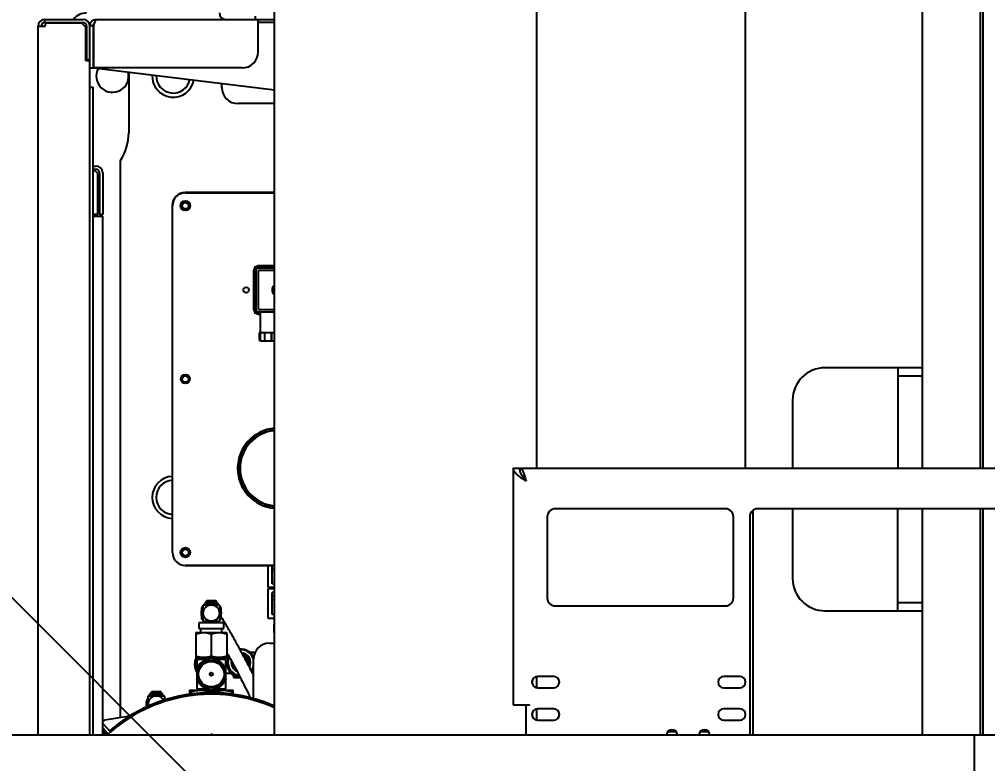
# Model space of a CAD drawing. Header units: inches. Extents: x -347369 to -260369, y 119522 to 149869.
# Drawn here: x -283444 to -282846, y 137115 to 137575 of the extents above; entities that cross this region are included whole.
import ezdxf

# ---------------------------------------------------------------- set-up
doc = ezdxf.new("R2010")
doc.units = ezdxf.units.IN
doc.header["$LTSCALE"] = 300
doc.layers.add('MACCHINA', color=40, linetype='Continuous')
doc.layers.add('QUOTE', color=7, linetype='Continuous')
doc.styles.get("Standard").update_dxf_attribs({"font": 'romans.shx'})
doc.dimstyles.new('sc1a100', dxfattribs={"dimscale": 100, "dimtxt": 3, "dimasz": 3, "dimexe": 0, "dimexo": 0, "dimgap": 1, "dimtad": 1, "dimzin": 12, "dimdsep": 46, "dimtxsty": 'Standard', "dimblk": 'CLOSEDBLANK', "dimcen": 1, "dimclrd": 253, "dimclre": 253, "dimclrt": 2, "dimadec": 0, "dimazin": 3, "dimtfac": 1, "dimtmove": 0, "dimatfit": 1, "dimldrblk": 'CLOSEDBLANK', "dimfxl": 1, "dimtolj": 1, "dimtzin": 0, "dimarcsym": 0})

# ---------------------------------------------------------------- blocks, each defined once
blk = doc.blocks.new('_ClosedBlank')
at = {"color": 0, "linetype": 'ByBlock', "lineweight": -2}
for p, q in [((-1, 0.1667), (0, 0)), ((-1, 0.1667), (-1, -0.1667)), ((0, 0), (-1, -0.1667))]:
    blk.add_line(p, q, dxfattribs=at)
blk = doc.blocks.new('*D37')
at = {"layer": 'Defpoints', "color": 0, "transparency": 16777216}
for p in [(-285230.17, 140399.66), (-286220.12, 139989.61), (-283462.4, 137231.89), (-285230.17, 136499.66), (-284473.38, 136175.3)]:
    blk.add_point(p, dxfattribs=at)
at = {"layer": 'QUOTE', "color": 253, "lineweight": -2, "transparency": 16777216}
for p, q in [((-283462.4, 137231.89), (-283162.59, 136932.08)), ((-285230.17, 136499.66), (-285230.17, 136075.67))]:
    blk.add_line(p, q, dxfattribs=at)
blk.add_arc((-285230.17, 138999.66), 2923.99, 275.8811, 309.1189, dxfattribs=at)
at = {"layer": 'QUOTE', "color": 253, "lineweight": -2, "transparency": 16777216, "xscale": 300, "yscale": 300, "zscale": 300}
for p, rotation in [((-283162.59, 136932.08), 42.0594481817856), ((-285230.17, 136075.67), 182.9405518182139)]:
    blk.add_blockref('_ClosedBlank', p, dxfattribs=dict(at, rotation=rotation))
at = {"layer": 'QUOTE', "color": 2, "transparency": 16777216, "insert": (-284206.88, 136529.21), "char_height": 300, "attachment_point": 5, "rotation": 22.5}
blk.add_mtext('\\A1;45°', dxfattribs=at)
blk = doc.blocks.new('A$C27be3406')
at = {"layer": 'MACCHINA'}
for p, q in [((-956, -1866.5), (-956, 380.5)), ((-556, 158), (-556, -1702)), ((-520, -1702), (-520, 158)), ((-518.6, 158), (-518.6, -1702)), ((-665, -1702), (-665, -1356.97)), ((-794, -1702), (-794, -1357.97)), ((-968, -1423), (-968, -1425)), ((-1097.8, -1427), (-1097.8, -1425)), ((-1097.8, -1425), (-1074.2, -1425)), ((-1097.8, -1427), (-1074.2, -1427)), ((-1097.5, -1427.3), (-1097.5, -1429.2)), ((-1075, -1427.3), (-1097.5, -1427.3)), ((-1072.5, -1429.8), (-1075, -1427.3)), ((-1068, -1429), (-1070, -1429)), ((-1070, -1866.5), (-1070, -1429)), ((-1068, -1429), (-1068, -1455)), ((-1067.9, -1429), (-1067.9, -1434.31)), ((-1067.7, -1429), (-1067.9, -1429)), ((-1067.7, -1429), (-1067.7, -1455)), ((-1066, -1425), (-956, -1425)), ((-966, -1445), (-966, -1425)), ((-956, -1427), (-966, -1427)), ((-1102, -1429.2), (-1097.5, -1429.2)), ((-1102, -1866.5), (-1102, -1429.2)), ((-1072.5, -1450.5), (-1072.5, -1429.8)), ((-1072, -1429.2), (-1072, -1450)), ((-1067.9, -1445.69), (-1067.9, -1455)), ((-1070, -1450.5), (-1072.5, -1450.5)), ((-1070, -1450), (-1072, -1450)), ((-1070, -1455), (-1068, -1455)), ((-976, -1455), (-1067.9, -1455)), ((-1067.5, -1455), (-956, -1468.41)), ((-1046, -1457.59), (-1046, -1495)), ((-988.5, -1467), (-988.5, -1464.5)), ((-1070, -1466.75), (-1068, -1466.75)), ((-1068, -1866.5), (-1068, -1466.75)), ((-956, -1477), (-978.5, -1477)), ((-1051, -1855.61), (-1051, -1512.03)), ((-1068, -1515.5), (-1066.2, -1515.5)), ((-1068, -1517.5), (-1066.2, -1517.5)), ((-1068, -1518.2), (-1067, -1518.2)), ((-1065, -1520.2), (-1067, -1518.2)), ((-1065, -1545.5), (-1065, -1520.2)), ((-1064, -1519.7), (-1064, -1545.5)), ((-1062, -1519.7), (-1062, -1545.5)), ((-956, -1531.93), (-1011.15, -1531.93)), ((-1011, -1532), (-956, -1532)), ((-1019.15, -1539.93), (-1019.15, -1754.07)), ((-1019, -1754), (-1019, -1540)), ((-1065, -1545.5), (-1067.2, -1545.5)), ((-1067.2, -1546.5), (-1062, -1546.5)), ((-1062, -1545.5), (-1064, -1545.5)), ((-1062, -1866.5), (-1062, -1546.5)), ((-956, -1577.5), (-967, -1577.5)), ((-956, -1578.5), (-967, -1578.5)), ((-956, -1577), (-965, -1577)), ((-969, -1581), (-969, -1603)), ((-968.5, -1579), (-968.5, -1605)), ((-967.5, -1579), (-967.5, -1605)), ((-966, -1580.5), (-966, -1603.5)), ((-956, -1580), (-965.5, -1580)), ((-967, -1605.5), (-958.04, -1605.5)), ((-967, -1606.5), (-964.75, -1606.5)), ((-965.5, -1604), (-956, -1604)), ((-965, -1607), (-964.75, -1607)), ((-964.75, -1606), (-964.75, -1618)), ((-965.41, -1618.5), (-965.41, -1622.5)), ((-956, -1618.5), (-965.41, -1618.5)), ((-964.86, -1618.5), (-964.86, -1622.5)), ((-962.11, -1618.5), (-962.11, -1622.5)), ((-958.01, -1618.5), (-958.01, -1622.5)), ((-957.85, -1618.5), (-957.85, -1622.5)), ((-956, -1623.5), (-964.41, -1623.5)), ((-556, -1640), (-616, -1640)), ((-571, -1640), (-571, -1702)), ((-571, -1645), (-556, -1645)), ((-636, -1660), (-636, -1702)), ((-963.58, -1680.4), (-963.77, -1680.08)), ((-963.76, -1680.07), (-961.27, -1679.51)), ((-961.42, -1679.17), (-958.88, -1678.88)), ((-961.27, -1679.51), (-961.42, -1679.18)), ((-958.88, -1678.88), (-959, -1678.53)), ((-958.99, -1678.52), (-956.44, -1678.49)), ((-956.44, -1678.49), (-956.52, -1678.13)), ((-956.51, -1678.13), (-956, -1678.18)), ((-973.42, -1687.89), (-971.54, -1686.16)), ((-971.84, -1685.94), (-969.79, -1684.42)), ((-971.54, -1686.16), (-971.84, -1685.95)), ((-969.79, -1684.42), (-970.07, -1684.17)), ((-970.06, -1684.16), (-967.87, -1682.86)), ((-968.11, -1682.58), (-965.79, -1681.52)), ((-967.87, -1682.86), (-968.11, -1682.59)), ((-965.79, -1681.52), (-966.01, -1681.22)), ((-966, -1681.22), (-963.58, -1680.4)), ((-975.93, -1692.24), (-974.45, -1690.16)), ((-975.58, -1692.36), (-975.93, -1692.25)), ((-974.45, -1690.16), (-974.79, -1690.01)), ((-974.78, -1690), (-973.1, -1688.08)), ((-973.1, -1688.08), (-973.42, -1687.9)), ((-977.87, -1699.49), (-977.11, -1697.06)), ((-977.48, -1697.01), (-976.47, -1694.67)), ((-977.11, -1697.06), (-977.48, -1697.02)), ((-976.83, -1694.58), (-975.58, -1692.36)), ((-976.47, -1694.67), (-976.83, -1694.59)), ((-978, -1702), (-977.5, -1699.5)), ((-977.63, -1701.97), (-978, -1702.01)), ((-977.5, -1699.5), (-977.87, -1699.5)), ((-977.87, -1704.51), (-977.63, -1701.97)), ((-808.5, -1702), (-808.5, -1848)), ((-808.5, -1702), (-804.5, -1702)), ((-804.2, -1702), (-476.8, -1702)), ((-804.2, -1703.97), (-804.2, -1702)), ((-977.51, -1704.44), (-977.87, -1704.52)), ((-977.48, -1706.99), (-977.51, -1704.44)), ((-977.12, -1706.88), (-977.47, -1707)), ((-976.83, -1709.42), (-977.12, -1706.88)), ((-976.49, -1709.27), (-976.82, -1709.42)), ((-975.93, -1711.76), (-976.49, -1709.27)), ((-975.6, -1711.58), (-975.92, -1711.77)), ((-974.78, -1714), (-975.6, -1711.58)), ((-974.48, -1713.79), (-974.78, -1714.01)), ((-973.42, -1716.11), (-974.48, -1713.79)), ((-973.14, -1715.87), (-973.41, -1716.11)), ((-971.84, -1718.06), (-973.14, -1715.87)), ((-971.58, -1717.79), (-971.83, -1718.07)), ((-970.06, -1719.84), (-971.58, -1717.79)), ((-969.84, -1719.54), (-970.05, -1719.84)), ((-968.11, -1721.42), (-969.84, -1719.54)), ((-967.92, -1721.1), (-968.1, -1721.42)), ((-966, -1722.78), (-967.92, -1721.1)), ((-965.84, -1722.45), (-965.99, -1722.79)), ((-963.76, -1723.93), (-965.84, -1722.45)), ((-963.64, -1723.58), (-963.75, -1723.93)), ((-961.42, -1724.83), (-963.64, -1723.58)), ((-961.33, -1724.47), (-961.41, -1724.83)), ((-958.99, -1725.48), (-961.33, -1724.47)), ((-958.94, -1725.11), (-958.98, -1725.48)), ((-956.51, -1725.87), (-958.94, -1725.11)), ((-956.5, -1725.5), (-956.5, -1725.87)), ((-956, -1725.6), (-956.5, -1725.5)), ((-677.5, -1727), (-782.5, -1727)), ((-660.5, -1728), (-660.5, -1866.5)), ((-472.5, -1727), (-657.5, -1727)), ((-636, -1727), (-636, -1770)), ((-571, -1790), (-571, -1727)), ((-556, -1727), (-556, -1866.5)), ((-520, -1866.5), (-520, -1727)), ((-518.6, -1727), (-518.6, -1866.5)), ((-787.5, -1732), (-787.5, -1782)), ((-672.5, -1782), (-672.5, -1732)), ((-662.5, -1732), (-662.5, -1866.5)), ((-1011.15, -1762.07), (-956, -1762.07)), ((-956, -1762), (-1011, -1762)), ((-960, -1762.07), (-960, -1765.62)), ((-959.99, -1762), (-959.99, -1775.5)), ((-957.59, -1762.25), (-957.59, -1764.45)), ((-956, -1762.25), (-957.59, -1762.25)), ((-957.49, -1762.25), (-957.49, -1762.07)), ((-956, -1764.45), (-957.59, -1764.45)), ((-957.49, -1773.25), (-957.49, -1764.45)), ((-959.99, -1775.5), (-956, -1775.5)), ((-955.99, -1773.25), (-957.49, -1773.25)), ((-956, -1776.5), (-959.99, -1776.5)), ((-959.99, -1776.5), (-959.99, -1794.5)), ((-957.59, -1781.25), (-957.59, -1783.45)), ((-956, -1781.25), (-957.59, -1781.25)), ((-957.49, -1781.25), (-957.49, -1778.75)), ((-955.99, -1778.75), (-957.49, -1778.75)), ((-1000, -1787.36), (-1001, -1787.94)), ((-999.3, -1785.55), (-999.3, -1786.4)), ((-990.7, -1785.55), (-999.3, -1785.55)), ((-997.8, -1783.9), (-998.5, -1784.6)), ((-998.5, -1784.6), (-998.5, -1785.55)), ((-991.5, -1784.6), (-998.5, -1784.6)), ((-992.2, -1783.9), (-997.8, -1783.9)), ((-991.5, -1784.6), (-992.2, -1783.9)), ((-991.5, -1785.55), (-991.5, -1784.6)), ((-990.7, -1786.4), (-990.7, -1785.55)), ((-989, -1787.94), (-990, -1787.36)), ((-989, -1790.15), (-989, -1787.94)), ((-956, -1783.45), (-957.59, -1783.45)), ((-957.49, -1792.25), (-957.49, -1783.45)), ((-782.5, -1787), (-677.5, -1787)), ((-556, -1785), (-571, -1785)), ((-1001, -1792.91), (-1001, -1794.86)), ((-955.99, -1792.25), (-957.49, -1792.25)), ((-616, -1790), (-556, -1790)), ((-1002.68, -1797.4), (-1002.68, -1800.9)), ((-987.32, -1797.4), (-1002.68, -1797.4)), ((-1001, -1794.86), (-1000, -1795.44)), ((-1000, -1796.4), (-1000, -1797.4)), ((-1000, -1796.4), (-990, -1796.4)), ((-990, -1797.4), (-990, -1796.4)), ((-987.32, -1800.9), (-987.32, -1797.4)), ((-959.99, -1794.5), (-956, -1794.5)), ((-956.29, -1798.54), (-956.29, -1803.45)), ((-956, -1798.54), (-956.29, -1798.54)), ((-1004.5, -1803.4), (-985.5, -1803.4)), ((-1004.5, -1804.25), (-1004.5, -1818.05)), ((-1002.68, -1800.9), (-987.32, -1800.9)), ((-1001.58, -1800.9), (-1001.58, -1803.4)), ((-995, -1804.25), (-995, -1818.05)), ((-988.42, -1803.4), (-988.42, -1800.9)), ((-985.5, -1804.25), (-985.5, -1818.05)), ((-956, -1803.45), (-956.29, -1803.45)), ((-959, -1810), (-956, -1810)), ((-968.39, -1815.75), (-971.07, -1815.75)), ((-968.68, -1817.5), (-969.56, -1817.5)), ((-968.25, -1815.5), (-968.39, -1815.75)), ((-968.39, -1816.57), (-968.39, -1815.75)), ((-1005.29, -1822.85), (-1005.29, -1823.21)), ((-1004.79, -1822.77), (-1004.79, -1822.8)), ((-1004.5, -1818.9), (-985.5, -1818.9)), ((-1001.4, -1818.99), (-1002.12, -1820.1)), ((-1001.4, -1818.9), (-1001.4, -1820.1)), ((-996.41, -1820.1), (-998.04, -1820.1)), ((-991.96, -1820.1), (-993.59, -1820.1)), ((-988.6, -1820.1), (-988.6, -1818.9)), ((-984.39, -1818.5), (-985.5, -1818.5)), ((-985.19, -1822.11), (-985.19, -1822.88)), ((-984.69, -1821.94), (-984.69, -1822.01)), ((-981.79, -1821.92), (-981.77, -1822.37)), ((-972.66, -1822.44), (-972.54, -1823.15)), ((-972.54, -1822.96), (-972.57, -1822.52)), ((-969, -1844.11), (-969, -1820)), ((-1004, -1826.06), (-1004, -1832.14)), ((-986, -1832.14), (-986, -1826.06)), ((-986, -1828.5), (-983.06, -1828.5)), ((-969.78, -1827.81), (-969, -1826.49)), ((-981.19, -1830.08), (-981.19, -1831.25)), ((-981.19, -1831.25), (-979.29, -1831.25)), ((-979.29, -1830.96), (-979.29, -1831.25)), ((-794, -1837.46), (-794, -1830.54)), ((-783.5, -1830.5), (-793.5, -1830.5)), ((-668.5, -1830.5), (-678.5, -1830.5)), ((-1033.3, -1841.65), (-1033.3, -1842.5)), ((-1024.7, -1841.65), (-1033.3, -1841.65)), ((-1031.8, -1840), (-1032.5, -1840.7)), ((-1032.5, -1840.7), (-1032.5, -1841.65)), ((-1025.5, -1840.7), (-1032.5, -1840.7)), ((-1026.2, -1840), (-1031.8, -1840)), ((-1025.5, -1840.7), (-1026.2, -1840)), ((-1025.5, -1841.65), (-1025.5, -1840.7)), ((-1024.7, -1842.5), (-1024.7, -1841.65)), ((-1008.5, -1839), (-981.5, -1839)), ((-1007.41, -1839.87), (-1008.5, -1839.87)), ((-1008.5, -1839.87), (-1008.5, -1841.46)), ((-1007.41, -1841.31), (-1007.41, -1839.87)), ((-1001.57, -1838.1), (-1001.57, -1839)), ((-998.04, -1838.1), (-996.41, -1838.1)), ((-993.91, -1839.87), (-996.09, -1839.87)), ((-996.09, -1839.87), (-996.09, -1840.51)), ((-993.91, -1840.51), (-993.91, -1839.87)), ((-993.59, -1838.1), (-991.96, -1838.1)), ((-988.43, -1839), (-988.43, -1838.1)), ((-982.59, -1839.87), (-982.59, -1841.31)), ((-981.5, -1839.87), (-982.59, -1839.87)), ((-981.5, -1841.46), (-981.5, -1839.87)), ((-793.5, -1837.5), (-783.5, -1837.5)), ((-678.5, -1837.5), (-668.5, -1837.5)), ((-808.5, -1848), (-798.5, -1848)), ((-800.5, -1866.5), (-800.5, -1848.3)), ((-798.5, -1848.3), (-800.5, -1848.3)), ((-798.5, -1848), (-798.5, -1848.3)), ((-794, -1857.46), (-794, -1850.54)), ((-783.5, -1850.5), (-793.5, -1850.5)), ((-668.5, -1850.5), (-678.5, -1850.5)), ((-1062, -1857.43), (-1046.84, -1854.92)), ((-1061.99, -1859.44), (-1057.83, -1864.1)), ((-793.5, -1857.5), (-783.5, -1857.5)), ((-678.5, -1857.5), (-668.5, -1857.5)), ((-1059.32, -1865.43), (-1062, -1862.43)), ((-712.95, -1864.5), (-708.05, -1864.5)), ((-692.95, -1864.5), (-688.05, -1864.5)), ((-1220, -1866.5), (-389.21, -1866.5)), ((-995, -1866), (-995, -1866.5)), ((-994.24, -1866.5), (-995, -1866)), ((-523.87, -1866.5), (-523.87, -1995.5))]:
    blk.add_line(p, q, dxfattribs=at)
at = {"layer": 'MACCHINA', "flags": 128}
for points in [[(-1067.7, -1433.99), (-1067.9, -1434.33), (-1068, -1434.8)], [(-1068, -1445.2), (-1067.9, -1445.67), (-1067.7, -1446.01)], [(-956, -1590.5), (-956.31, -1591.04), (-956.5, -1592)], [(-956.5, -1592), (-956.31, -1592.96), (-956, -1593.5)], [(-963.76, -1680.07), (-963.76, -1680.08), (-963.76, -1680.08), (-963.76, -1680.08), (-963.77, -1680.08), (-963.77, -1680.08), (-963.77, -1680.08), (-963.77, -1680.08), (-963.77, -1680.08)], [(-961.42, -1679.17), (-961.42, -1679.17), (-961.42, -1679.18), (-961.42, -1679.18), (-961.42, -1679.18), (-961.42, -1679.18), (-961.42, -1679.18), (-961.42, -1679.18), (-961.42, -1679.18)], [(-958.99, -1678.52), (-958.99, -1678.52), (-958.99, -1678.52), (-958.99, -1678.53), (-958.99, -1678.53), (-959, -1678.53), (-959, -1678.53), (-959, -1678.53), (-959, -1678.53)], [(-956.51, -1678.13), (-956.51, -1678.13), (-956.51, -1678.13), (-956.51, -1678.13), (-956.51, -1678.13), (-956.51, -1678.13), (-956.52, -1678.13), (-956.52, -1678.13), (-956.52, -1678.13)], [(-971.84, -1685.94), (-971.84, -1685.94), (-971.84, -1685.94), (-971.84, -1685.94), (-971.84, -1685.94), (-971.84, -1685.94), (-971.84, -1685.95), (-971.84, -1685.95), (-971.84, -1685.95)], [(-970.06, -1684.16), (-970.06, -1684.17), (-970.06, -1684.17), (-970.06, -1684.17), (-970.06, -1684.17), (-970.06, -1684.17), (-970.06, -1684.17), (-970.06, -1684.17), (-970.07, -1684.17)], [(-968.11, -1682.58), (-968.11, -1682.58), (-968.11, -1682.58), (-968.11, -1682.59), (-968.11, -1682.59), (-968.11, -1682.59), (-968.11, -1682.59), (-968.11, -1682.59), (-968.11, -1682.59)], [(-966, -1681.22), (-966, -1681.22), (-966, -1681.22), (-966, -1681.22), (-966, -1681.22), (-966, -1681.22), (-966.01, -1681.22), (-966.01, -1681.22), (-966.01, -1681.22)], [(-975.93, -1692.24), (-975.93, -1692.24), (-975.93, -1692.24), (-975.93, -1692.24), (-975.93, -1692.24), (-975.93, -1692.24), (-975.93, -1692.24), (-975.93, -1692.25), (-975.93, -1692.25)], [(-974.78, -1690), (-974.79, -1690), (-974.79, -1690), (-974.79, -1690), (-974.79, -1690), (-974.79, -1690), (-974.79, -1690.01), (-974.79, -1690.01), (-974.79, -1690.01)], [(-973.42, -1687.89), (-973.42, -1687.89), (-973.42, -1687.89), (-973.42, -1687.9), (-973.42, -1687.9), (-973.42, -1687.9), (-973.42, -1687.9), (-973.42, -1687.9), (-973.42, -1687.9)], [(-977.48, -1697.01), (-977.48, -1697.01), (-977.48, -1697.01), (-977.48, -1697.01), (-977.48, -1697.01), (-977.48, -1697.02), (-977.48, -1697.02), (-977.48, -1697.02), (-977.48, -1697.02)], [(-976.83, -1694.58), (-976.83, -1694.58), (-976.83, -1694.59), (-976.83, -1694.59), (-976.83, -1694.59), (-976.83, -1694.59), (-976.83, -1694.59), (-976.83, -1694.59), (-976.83, -1694.59)], [(-978, -1702), (-978, -1702), (-978, -1702), (-978, -1702), (-978, -1702), (-978, -1702.01), (-978, -1702.01), (-978, -1702.01), (-978, -1702.01)], [(-977.87, -1699.49), (-977.87, -1699.49), (-977.87, -1699.49), (-977.87, -1699.49), (-977.87, -1699.5), (-977.87, -1699.5), (-977.87, -1699.5), (-977.87, -1699.5), (-977.87, -1699.5)], [(-977.87, -1704.51), (-977.87, -1704.51), (-977.87, -1704.51), (-977.87, -1704.51), (-977.87, -1704.51), (-977.87, -1704.51), (-977.87, -1704.52), (-977.87, -1704.52), (-977.87, -1704.52)], [(-977.48, -1706.99), (-977.48, -1706.99), (-977.48, -1706.99), (-977.47, -1706.99), (-977.47, -1706.99), (-977.47, -1707), (-977.47, -1707), (-977.47, -1707), (-977.47, -1707)], [(-976.83, -1709.42), (-976.83, -1709.42), (-976.82, -1709.42), (-976.82, -1709.42), (-976.82, -1709.42), (-976.82, -1709.42), (-976.82, -1709.42), (-976.82, -1709.42), (-976.82, -1709.42)], [(-975.93, -1711.76), (-975.92, -1711.76), (-975.92, -1711.76), (-975.92, -1711.76), (-975.92, -1711.77), (-975.92, -1711.77), (-975.92, -1711.77), (-975.92, -1711.77), (-975.92, -1711.77)], [(-974.78, -1714), (-974.78, -1714), (-974.78, -1714), (-974.78, -1714), (-974.78, -1714), (-974.78, -1714), (-974.78, -1714.01), (-974.78, -1714.01), (-974.78, -1714.01)], [(-973.42, -1716.11), (-973.42, -1716.11), (-973.42, -1716.11), (-973.41, -1716.11), (-973.41, -1716.11), (-973.41, -1716.11), (-973.41, -1716.11), (-973.41, -1716.11), (-973.41, -1716.11)], [(-971.84, -1718.06), (-971.83, -1718.06), (-971.83, -1718.06), (-971.83, -1718.06), (-971.83, -1718.06), (-971.83, -1718.06), (-971.83, -1718.06), (-971.83, -1718.06), (-971.83, -1718.07)], [(-970.06, -1719.84), (-970.06, -1719.84), (-970.06, -1719.84), (-970.06, -1719.84), (-970.06, -1719.84), (-970.06, -1719.84), (-970.05, -1719.84), (-970.05, -1719.84), (-970.05, -1719.84)], [(-968.11, -1721.42), (-968.11, -1721.42), (-968.11, -1721.42), (-968.1, -1721.42), (-968.1, -1721.42), (-968.1, -1721.42), (-968.1, -1721.42), (-968.1, -1721.42), (-968.1, -1721.42)], [(-966, -1722.78), (-966, -1722.79), (-966, -1722.79), (-966, -1722.79), (-966, -1722.79), (-966, -1722.79), (-965.99, -1722.79), (-965.99, -1722.79), (-965.99, -1722.79)], [(-963.76, -1723.93), (-963.76, -1723.93), (-963.76, -1723.93), (-963.76, -1723.93), (-963.76, -1723.93), (-963.76, -1723.93), (-963.76, -1723.93), (-963.75, -1723.93), (-963.75, -1723.93)], [(-961.42, -1724.83), (-961.42, -1724.83), (-961.41, -1724.83), (-961.41, -1724.83), (-961.41, -1724.83), (-961.41, -1724.83), (-961.41, -1724.83), (-961.41, -1724.83), (-961.41, -1724.83)], [(-958.99, -1725.48), (-958.99, -1725.48), (-958.99, -1725.48), (-958.99, -1725.48), (-958.99, -1725.48), (-958.98, -1725.48), (-958.98, -1725.48), (-958.98, -1725.48), (-958.98, -1725.48)], [(-956.51, -1725.87), (-956.51, -1725.87), (-956.51, -1725.87), (-956.51, -1725.87), (-956.5, -1725.87), (-956.5, -1725.87), (-956.5, -1725.87), (-956.5, -1725.87), (-956.5, -1725.87)], [(-1004, -1826.06), (-1003.59, -1825.05), (-1003.5, -1824.86)], [(-995.89, -1828.64), (-995.31, -1828.52), (-994.49, -1828.24)], [(-986, -1826.06), (-986.41, -1825.05), (-986.5, -1824.86)], [(-970.3, -1826.81), (-969.63, -1825.75), (-969, -1824.2)], [(-970.02, -1827.36), (-969.33, -1826.35), (-969, -1825.72)], [(-1003.51, -1833.32), (-1003.59, -1833.15), (-1004, -1832.14)], [(-986, -1832.14), (-986.41, -1833.15), (-986.5, -1833.34)], [(-1034, -1847.5), (-1033.9, -1848.48), (-1033.84, -1848.75)], [(-1023.9, -1843.88), (-1023.86, -1843.95), (-1023.36, -1844.81)]]:
    blk.add_lwpolyline(points, dxfattribs=at)
at = {"layer": 'MACCHINA'}
for centre, radius in [((-1011, -1540), 3), ((-1011, -1540), 2.1), ((-1011, -1540), 1.99), ((-973.5, -1592), 1.7), ((-1011, -1647), 2.75), ((-1011, -1647), 2.1), ((-1011, -1647), 1.99), ((-1011, -1754), 3), ((-1011, -1754), 2.1), ((-1011, -1754), 1.99), ((-995, -1791.4), 5), ((-995, -1829.1), 8.4), ((-995, -1829.1), 7.9), ((-995, -1829.1), 1)]:
    blk.add_circle(centre, radius, dxfattribs=at)
for centre, radius, start, end in [((-1072, -1431), 10, 90, 143.1301), ((-986, -1421), 4, 180, 270), ((-1097.8, -1429.2), 4.2, 90, 180), ((-1097.8, -1429.2), 2.2, 90, 180), ((-1072, -1431), 10, 156.42182, 158.28438), ((-1074.2, -1429.2), 4.2, 0, 90), ((-1074.2, -1429.2), 2.2, 0, 90), ((-976, -1445), 10, 270, 0), ((-1056, -1460), 10, 152.09744, 14.14144), ((-1018.5, -1460), 13, 177.0585, 349.22198), ((-1018.5, -1460), 10.5, 177.99344, 348.28704), ((-978.5, -1467), 10, 180, 270), ((-1077.5, -1495), 31.5, 327.27446, 0), ((-1066.2, -1519.7), 4.2, 0, 90), ((-1066.2, -1519.7), 2.2, 0, 90), ((-1011.15, -1539.93), 8, 90, 180), ((-1011, -1540), 8, 90, 180), ((-1067.2, -1546), 0.5, 90, 270), ((-967, -1579), 1.5, 90, 180), ((-967, -1579), 0.5, 90, 180), ((-966, -1580), 1.5, 90, 180), ((-965, -1581), 4, 90, 118.95502), ((-965, -1581), 4, 151.04498, 180), ((-965.5, -1580.5), 0.5, 90, 180), ((-954, -1592), 3.5, 124.8499, 234.9127), ((-965, -1603), 4, 180, 208.95502), ((-967, -1605), 1.5, 180, 270), ((-966, -1604), 1.5, 180, 270), ((-967, -1605), 0.5, 180, 270), ((-965, -1603), 4, 241.04498, 270), ((-965.5, -1603.5), 0.5, 180, 270), ((-965.25, -1606), 0.5, 0, 90), ((-964.25, -1618), 0.5, 180, 270), ((-964.41, -1622.5), 1, 180, 270), ((-963.86, -1622.5), 1, 180, 270), ((-961.11, -1622.5), 1, 180, 270), ((-956.88, -1622.5), 1, 248.86887, 270), ((-616, -1660), 20, 90, 180), ((-954, -1702), 24.75, 94.63502, 265.36498), ((-954, -1702), 23.25, 94.93477, 265.06523), ((-1018.5, -1720), 13, 92.20423, 267.79577), ((-1018.5, -1720), 10.5, 92.7294, 267.2706), ((-782.5, -1732), 5, 90, 180), ((-677.5, -1732), 5, 0, 90), ((-657.5, -1732), 5, 90, 180), ((-1011, -1754), 8, 180, 270), ((-616, -1770), 20, 180, 270), ((-995, -1791.4), 6.25, 144.43072, 215.8059), ((-995, -1791.4), 6.98, 133.97227, 136.03082), ((-995, -1791.4), 6.98, 43.96946, 46.01938), ((-995, -1791.4), 6.25, 324.69426, 35.34059), ((-782.5, -1782), 5, 180, 270), ((-677.5, -1782), 5, 270, 0), ((-995, -1791.4), 6.98, 223.94474, 226.08091), ((-995, -1791.4), 6.98, 313.96091, 315.99965), ((-959, -1820), 10, 90, 180), ((-976.69, -1822.13), 8.5, 23.82989, 94.6856), ((-976.69, -1821.96), 8, 15.88894, 93.58876), ((-976.68, -1821.92), 5.94, 332.53956, 84.09968), ((-976.69, -1821.92), 5.09, 338.5446, 76.9784), ((-996.8, -1822.85), 8.49, 152.28898, 212.04463), ((-996.8, -1823.21), 8.49, 180.00083, 212.04442), ((-996.8, -1822.77), 7.99, 151.05771, 205.75611), ((-996.8, -1822.8), 7.99, 180.00049, 205.75605), ((-995, -1829.1), 9.5, 108.67172, 144.90381), ((-995, -1829.1), 9.5, 86.52535, 93.47465), ((-995, -1829.1), 9.5, 35.09619, 71.32828), ((-976.71, -1822.11), 8.48, 151.84286, 264.76333), ((-976.7, -1822.87), 8.49, 180.05195, 267.3711), ((-976.72, -1821.94), 7.98, 154.86256, 179.99726), ((-976.7, -1821.94), 7.99, 180.04978, 261.21359), ((-976.7, -1822.01), 7.99, 180.0403, 261.96352), ((-976.71, -1821.92), 5.94, 171.5441, 244.89401), ((-976.69, -1822.96), 5.09, 5.86979, 69.65843), ((-995, -1829.1), 9.5, 146.52535, 153.47465), ((-995, -1829.1), 9.5, 26.52535, 33.47465), ((-976.67, -1821.94), 7.98, 322.67372, 344.07922), ((-995, -1829.1), 9.5, 206.52535, 213.47465), ((-995, -1829.1), 9.5, 215.60731, 251.32828), ((-995, -1829.1), 9.5, 288.67172, 324.90381), ((-995, -1829.1), 9.5, 326.52535, 333.47465), ((-793.5, -1834), 3.5, 90, 270), ((-783.5, -1834), 3.5, 270, 90), ((-678.5, -1834), 3.5, 90, 270), ((-668.5, -1834), 3.5, 270, 90), ((-995, -1936), 94.5, 65.62554, 132.65477), ((-995, -1936), 95.5, 65.89708, 130.56244), ((-995, -1829.1), 9.5, 266.52535, 273.47465), ((-1029, -1847.5), 6.25, 144.43072, 196.51789), ((-1029, -1847.5), 6.98, 133.97227, 136.03082), ((-1029, -1847.5), 5, 27.49612, 179.90875), ((-1029, -1847.5), 6.98, 43.96946, 46.01938), ((-1048.47, -1845.05), 10, 279.40031, 300.45318), ((-793.5, -1854), 3.5, 90, 270), ((-783.5, -1854), 3.5, 270, 90), ((-678.5, -1854), 3.5, 90, 270), ((-668.5, -1854), 3.5, 270, 90), ((-1065.36, -1865.64), 4.5, 2.21654, 41.82592), ((-1060.74, -1865.35), 1, 312.93756, 41.75), ((-1057.75, -1862.69), 1, 221.75, 310.56244), ((-710.5, -1867), 3.5, 8.21321, 171.78679), ((-690.5, -1867), 3.5, 8.21321, 171.78679), ((-995, -1936), 95.5, 132.93756, 133.30201)]:
    blk.add_arc(centre, radius, start, end, dxfattribs=at)
for points in [[(-1070, -1429), (-1069.94, -1428.48), (-1069.82, -1427.43), (-1068.89, -1426.11), (-1067.57, -1425.18), (-1066.52, -1425.06), (-1066, -1425)], [(-800.5, -1710), (-801.55, -1709.33), (-803.64, -1708), (-806.29, -1706), (-808.14, -1704), (-808.38, -1702.67), (-808.5, -1702)], [(-800.5, -1710), (-801.02, -1709.33), (-802.07, -1708), (-803.39, -1706), (-804.32, -1704), (-804.44, -1702.67), (-804.5, -1702)]]:
    blk.add_open_spline(points, degree=3, dxfattribs=at)
for points, knots in [([(-1068, -1429), (-1067.97, -1428.74), (-1067.9, -1428.23), (-1067.59, -1427.69), (-1067.32, -1427.52), (-1067.28, -1427.49)], [0, 0, 0, 0, 0.451935, 0.903869, 1, 1, 1, 1]), ([(-1066, -1425), (-1066.13, -1425.05), (-1066.38, -1425.14), (-1066.76, -1425.88), (-1067.13, -1426.96), (-1067.45, -1428.08), (-1067.64, -1428.77), (-1067.7, -1429)], [0, 0, 0, 0, 0.222435, 0.444898, 0.66736, 0.889822, 1, 1, 1, 1]), ([(-958.04, -1605.5), (-957.4, -1605.47), (-956.72, -1605.44), (-956.04, -1605.41), (-956, -1605.41)], [0, 0, 0, 0, 0.947571, 1, 1, 1, 1]), ([(-962, -1622.94), (-961.99, -1622.98), (-961.96, -1623.12), (-961.88, -1623.3), (-961.76, -1623.45), (-961.66, -1623.5), (-961.62, -1623.5), (-961.61, -1623.5), (-961.61, -1623.5)], [0, 0, 0, 0, 0.112564, 0.359446, 0.633917, 0.951009, 0.995002, 1, 1, 1, 1]), ([(-958.01, -1622.5), (-958.02, -1622.6), (-958.02, -1622.8), (-958.03, -1623.08), (-958.06, -1623.3), (-958.1, -1623.45), (-958.15, -1623.5), (-958.18, -1623.5), (-958.19, -1623.5), (-958.19, -1623.5)], [0, 0, 0, 0, 0.17456, 0.348858, 0.530004, 0.731392, 0.964054, 0.996333, 1, 1, 1, 1]), ([(-957.85, -1622.5), (-957.84, -1622.6), (-957.82, -1622.8), (-957.7, -1623.08), (-957.51, -1623.29), (-957.35, -1623.41), (-957.25, -1623.43), (-957.25, -1623.43)], [0, 0, 0, 0, 0.237333, 0.474311, 0.720598, 0.994408, 1, 1, 1, 1]), ([(-804.2, -1702), (-803.92, -1702.1), (-803.37, -1702.29), (-802.54, -1703.78), (-801.71, -1705.97), (-801.03, -1708.19), (-800.63, -1709.56), (-800.5, -1710)], [0, 0, 0, 0, 0.223834, 0.447701, 0.671568, 0.895435, 1, 1, 1, 1]), ([(-960, -1765.57), (-960, -1765.58), (-960, -1765.61), (-959.99, -1765.66), (-959.97, -1765.71), (-959.94, -1765.75), (-959.9, -1765.79), (-959.84, -1765.82), (-959.78, -1765.86), (-959.73, -1765.88), (-959.71, -1765.89)], [0, 0, 0, 0, 0.09147, 0.185, 0.288857, 0.413842, 0.556853, 0.707836, 0.857564, 1, 1, 1, 1]), ([(-1001, -1787.94), (-1001, -1788.53), (-1001, -1789.24), (-1001, -1789.97), (-1001, -1790.08)], [0, 0, 0, 0, 0.85036, 1, 1, 1, 1]), ([(-1000, -1791.4), (-1000, -1790.9), (-1000, -1789.86), (-1000, -1788.45), (-1000, -1787.32), (-1000, -1786.62), (-1000, -1786.59), (-1000, -1786.58)], [0, 0, 0, 0, 0.195013, 0.400754, 0.611608, 0.82825, 1, 1, 1, 1]), ([(-999.82, -1786.4), (-999.84, -1786.4), (-999.92, -1786.4), (-999.51, -1786.4), (-998.6, -1786.4), (-997.22, -1786.4), (-995.95, -1786.4), (-995.2, -1786.4), (-995, -1786.4)], [0, 0, 0, 0, 0.048532, 0.269888, 0.490906, 0.709582, 0.923392, 1, 1, 1, 1]), ([(-995, -1786.4), (-994.5, -1786.4), (-993.46, -1786.4), (-992.05, -1786.4), (-990.92, -1786.4), (-990.22, -1786.4), (-990.19, -1786.4), (-990.18, -1786.4)], [0, 0, 0, 0, 0.194965, 0.400654, 0.611456, 0.828045, 1, 1, 1, 1]), ([(-990, -1786.58), (-990, -1786.56), (-990, -1786.48), (-990, -1786.89), (-990, -1787.8), (-990, -1789.18), (-990, -1790.45), (-990, -1791.2), (-990, -1791.4)], [0, 0, 0, 0, 0.048367, 0.269761, 0.490818, 0.709532, 0.923379, 1, 1, 1, 1]), ([(-1000, -1796.22), (-1000, -1796.24), (-1000, -1796.32), (-1000, -1795.91), (-1000, -1795), (-1000, -1793.62), (-1000, -1792.35), (-1000, -1791.6), (-1000, -1791.4)], [0, 0, 0, 0, 0.047929, 0.269425, 0.490583, 0.709398, 0.923343, 1, 1, 1, 1]), ([(-990, -1791.4), (-990, -1791.9), (-990, -1792.94), (-990, -1794.35), (-990, -1795.48), (-990, -1796.18), (-990, -1796.21), (-990, -1796.22)], [0, 0, 0, 0, 0.1949, 0.400522, 0.611254, 0.827771, 1, 1, 1, 1]), ([(-969, -1829.47), (-969.76, -1827.98), (-971.48, -1824.64), (-974.13, -1819.65), (-976.62, -1815.05), (-978.76, -1811.18), (-980.53, -1808.01), (-982.2, -1805.07), (-983.82, -1802.26), (-985.34, -1799.64), (-986.8, -1797.17), (-988.12, -1794.97), (-988.81, -1793.83), (-989.15, -1793.27)], [0, 0, 0, 0, 0.0919858, 0.206578, 0.3236142, 0.4046046, 0.4844458, 0.5633317, 0.6415426, 0.728347, 0.8127286, 0.9087596, 1, 1, 1, 1]), ([(-989, -1794.86), (-989, -1794.26), (-989, -1793.53), (-989, -1792.78), (-989, -1792.64)], [0, 0, 0, 0, 0.820258, 1, 1, 1, 1]), ([(-990, -1795.44), (-989.93, -1795.4), (-989.58, -1795.2), (-989.26, -1795.01), (-989, -1794.86)], [0, 0, 0, 0, 0.218793, 1, 1, 1, 1]), ([(-1004.5, -1804.25), (-1003.73, -1804.01), (-1002.17, -1803.53), (-1000.56, -1803.44), (-999.75, -1803.4)], [0, 0, 0, 0, 0.495458, 1, 1, 1, 1]), ([(-1004.5, -1803.4), (-1004.5, -1803.41), (-1004.5, -1803.45), (-1004.5, -1803.9), (-1004.5, -1804.25)], [0, 0, 0, 0, 0.2302686, 1, 1, 1, 1]), ([(-999.75, -1803.4), (-999.64, -1803.4), (-998.78, -1803.41), (-997.18, -1803.59), (-995.73, -1804.03), (-995, -1804.25)], [0, 0, 0, 0, 0.070092, 0.530785, 1, 1, 1, 1]), ([(-995, -1804.25), (-994.23, -1804.01), (-992.67, -1803.53), (-991.06, -1803.44), (-990.25, -1803.4)], [0, 0, 0, 0, 0.495458, 1, 1, 1, 1]), ([(-990.25, -1803.4), (-990.14, -1803.4), (-989.28, -1803.41), (-987.68, -1803.59), (-986.23, -1804.03), (-985.5, -1804.25)], [0, 0, 0, 0, 0.0700918, 0.5307854, 1, 1, 1, 1]), ([(-985.5, -1804.25), (-985.5, -1803.9), (-985.5, -1803.45), (-985.5, -1803.41), (-985.5, -1803.4)], [0, 0, 0, 0, 0.769731, 1, 1, 1, 1]), ([(-985.5, -1815.53), (-985.44, -1815.63), (-984.48, -1817.34), (-982.47, -1821.03), (-979.72, -1826.17), (-977.13, -1831.13), (-974.55, -1836.19), (-972.45, -1840.35), (-971.17, -1843.02), (-970.88, -1843.63)], [0, 0, 0, 0, 0.012855, 0.217379, 0.423347, 0.583001, 0.741935, 0.941027, 1, 1, 1, 1]), ([(-999.75, -1818.9), (-999.86, -1818.9), (-1000.72, -1818.89), (-1002.32, -1818.71), (-1003.77, -1818.27), (-1004.5, -1818.05)], [0, 0, 0, 0, 0.070092, 0.530785, 1, 1, 1, 1]), ([(-1004.5, -1818.05), (-1004.5, -1818.4), (-1004.5, -1818.85), (-1004.5, -1818.89), (-1004.5, -1818.9)], [0, 0, 0, 0, 0.769731, 1, 1, 1, 1]), ([(-1004, -1820.1), (-1004, -1820.46), (-1004, -1822.04), (-1004, -1824.01), (-1004, -1825.74), (-1004, -1826.06)], [0, 0, 0, 0, 0.191823, 0.852114, 1, 1, 1, 1]), ([(-998.04, -1820.1), (-998.86, -1820.1), (-1000.51, -1820.1), (-1002.45, -1820.1), (-1003.59, -1820.1), (-1004, -1820.1)], [0, 0, 0, 0, 0.386466, 0.781113, 1, 1, 1, 1]), ([(-995.58, -1819.62), (-996.22, -1819.99), (-997.53, -1820.75), (-1000.02, -1822.18), (-1001.81, -1823.21), (-1002.92, -1823.86)], [0, 0, 0, 0, 0.268065, 0.540993, 1, 1, 1, 1]), ([(-995, -1818.05), (-995.77, -1818.29), (-997.33, -1818.77), (-998.94, -1818.86), (-999.75, -1818.9)], [0, 0, 0, 0, 0.495458, 1, 1, 1, 1]), ([(-990.25, -1818.9), (-990.36, -1818.9), (-991.22, -1818.89), (-992.82, -1818.71), (-994.27, -1818.27), (-995, -1818.05)], [0, 0, 0, 0, 0.0700918, 0.5307854, 1, 1, 1, 1]), ([(-987.08, -1823.86), (-987.72, -1823.49), (-989.03, -1822.73), (-991.52, -1821.29), (-993.31, -1820.26), (-994.42, -1819.62)], [0, 0, 0, 0, 0.268065, 0.540993, 1, 1, 1, 1]), ([(-986, -1820.1), (-986.36, -1820.1), (-987.94, -1820.1), (-989.91, -1820.1), (-991.64, -1820.1), (-991.96, -1820.1)], [0, 0, 0, 0, 0.191823, 0.852114, 1, 1, 1, 1]), ([(-985.5, -1818.05), (-986.27, -1818.29), (-987.83, -1818.77), (-989.44, -1818.86), (-990.25, -1818.9)], [0, 0, 0, 0, 0.495458, 1, 1, 1, 1]), ([(-986, -1826.06), (-986, -1825.24), (-986, -1823.59), (-986, -1821.65), (-986, -1820.51), (-986, -1820.1)], [0, 0, 0, 0, 0.386466, 0.781113, 1, 1, 1, 1]), ([(-985.5, -1818.9), (-985.5, -1818.89), (-985.5, -1818.85), (-985.5, -1818.4), (-985.5, -1818.05)], [0, 0, 0, 0, 0.230269, 1, 1, 1, 1]), ([(-1003.5, -1824.86), (-1003.5, -1824.97), (-1003.5, -1825.9), (-1003.5, -1827.69), (-1003.5, -1830.45), (-1003.5, -1832.32), (-1003.5, -1833.34)], [0, 0, 0, 0, 0.041323, 0.334108, 0.63393, 1, 1, 1, 1]), ([(-994.01, -1828.99), (-994.02, -1829.07), (-994.04, -1829.26), (-994.2, -1829.53), (-994.45, -1829.76), (-994.77, -1829.89), (-995.11, -1829.91), (-995.44, -1829.82), (-995.71, -1829.63), (-995.92, -1829.35), (-995.97, -1829.13), (-995.99, -1829.02)], [0, 0, 0, 0, 0.083155, 0.196994, 0.311921, 0.427582, 0.542075, 0.655344, 0.769186, 0.884526, 1, 1, 1, 1]), ([(-986.5, -1833.34), (-986.5, -1832.32), (-986.5, -1830.47), (-986.5, -1827.71), (-986.5, -1825.92), (-986.5, -1824.97), (-986.5, -1824.86)], [0, 0, 0, 0, 0.366068, 0.658423, 0.958677, 1, 1, 1, 1]), ([(-1004, -1832.14), (-1004, -1832.96), (-1004, -1834.61), (-1004, -1836.55), (-1004, -1837.69), (-1004, -1838.1)], [0, 0, 0, 0, 0.386466, 0.781113, 1, 1, 1, 1]), ([(-1002.92, -1834.34), (-1002.28, -1834.71), (-1000.97, -1835.47), (-998.48, -1836.91), (-996.69, -1837.94), (-995.58, -1838.58)], [0, 0, 0, 0, 0.268065, 0.540993, 1, 1, 1, 1]), ([(-994.42, -1838.58), (-993.78, -1838.21), (-992.47, -1837.45), (-989.98, -1836.02), (-988.19, -1834.99), (-987.08, -1834.34)], [0, 0, 0, 0, 0.268065, 0.540993, 1, 1, 1, 1]), ([(-986, -1838.1), (-986, -1837.74), (-986, -1836.16), (-986, -1834.19), (-986, -1832.46), (-986, -1832.14)], [0, 0, 0, 0, 0.191823, 0.852114, 1, 1, 1, 1]), ([(-1008.5, -1839), (-1008.5, -1839.01), (-1008.5, -1839.05), (-1008.5, -1839.51), (-1008.5, -1839.87)], [0, 0, 0, 0, 0.2341, 1, 1, 1, 1]), ([(-1007.41, -1839.87), (-1006.55, -1839.64), (-1004.69, -1839.14), (-1002.77, -1839.05), (-1001.75, -1839)], [0, 0, 0, 0, 0.463634, 1, 1, 1, 1]), ([(-1004, -1838.1), (-1003.64, -1838.1), (-1002.06, -1838.1), (-1000.09, -1838.1), (-998.36, -1838.1), (-998.04, -1838.1)], [0, 0, 0, 0, 0.1918233, 0.8521139, 1, 1, 1, 1]), ([(-1001.75, -1839), (-1000.58, -1839.06), (-998.67, -1839.17), (-996.81, -1839.67), (-996.09, -1839.87)], [0, 0, 0, 0, 0.61284, 1, 1, 1, 1]), ([(-993.91, -1839.87), (-992.99, -1839.62), (-991.12, -1839.13), (-989.21, -1839.04), (-988.25, -1839)], [0, 0, 0, 0, 0.496416, 1, 1, 1, 1]), ([(-991.96, -1838.1), (-991.14, -1838.1), (-989.49, -1838.1), (-987.55, -1838.1), (-986.41, -1838.1), (-986, -1838.1)], [0, 0, 0, 0, 0.386466, 0.781113, 1, 1, 1, 1]), ([(-988.25, -1839), (-987.8, -1839.01), (-985.89, -1839.05), (-984.02, -1839.51), (-982.59, -1839.87)], [0, 0, 0, 0, 0.2341, 1, 1, 1, 1]), ([(-981.5, -1839.87), (-981.5, -1839.62), (-981.5, -1839.13), (-981.5, -1839.04), (-981.5, -1839)], [0, 0, 0, 0, 0.496416, 1, 1, 1, 1]), ([(-1034, -1847.5), (-1034, -1847), (-1034, -1845.96), (-1034, -1844.55), (-1034, -1843.42), (-1034, -1842.72), (-1034, -1842.69), (-1034, -1842.68)], [0, 0, 0, 0, 0.195013, 0.400754, 0.611608, 0.82825, 1, 1, 1, 1]), ([(-1034, -1849), (-1034, -1848.7), (-1034, -1848.22), (-1034, -1847.7), (-1034, -1847.5)], [0, 0, 0, 0, 0.6179076, 1, 1, 1, 1]), ([(-1033.82, -1842.5), (-1033.84, -1842.5), (-1033.92, -1842.5), (-1033.51, -1842.5), (-1032.6, -1842.5), (-1031.22, -1842.5), (-1029.95, -1842.5), (-1029.2, -1842.5), (-1029, -1842.5)], [0, 0, 0, 0, 0.048532, 0.269888, 0.490906, 0.709582, 0.923392, 1, 1, 1, 1]), ([(-1029, -1842.5), (-1028.5, -1842.5), (-1027.46, -1842.5), (-1026.05, -1842.5), (-1024.92, -1842.5), (-1024.22, -1842.5), (-1024.19, -1842.5), (-1024.18, -1842.5)], [0, 0, 0, 0, 0.194965, 0.400654, 0.611456, 0.828045, 1, 1, 1, 1]), ([(-1024, -1842.68), (-1024, -1842.66), (-1024, -1842.58), (-1024, -1842.99), (-1024, -1843.85), (-1024, -1844.75), (-1024, -1845.16)], [0, 0, 0, 0, 0.070928, 0.395597, 0.71977, 1, 1, 1, 1]), ([(-1062, -1858.41), (-1061.92, -1858.41), (-1061.81, -1858.4), (-1061.69, -1858.4), (-1061.65, -1858.4), (-1061.62, -1858.4), (-1061.6, -1858.4), (-1061.59, -1858.4), (-1061.58, -1858.39), (-1061.57, -1858.38), (-1061.57, -1858.38), (-1061.57, -1858.37), (-1061.57, -1858.37)], [0, 0, 0, 0, 0.5715402, 0.7024085, 0.790159, 0.849655, 0.8908485, 0.9345364, 0.9543995, 0.9744778, 0.9916795, 1, 1, 1, 1]), ([(-1061.57, -1858.37), (-1061.57, -1858.38), (-1061.57, -1858.4), (-1061.57, -1858.41), (-1061.57, -1858.41)], [0, 0, 0, 0, 0.830401, 1, 1, 1, 1]), ([(-1060.95, -1866.5), (-1060.92, -1866.36), (-1060.86, -1866.04), (-1060.86, -1865.67), (-1060.86, -1865.47)], [0, 0, 0, 0, 0.4548807, 1, 1, 1, 1]), ([(-1059.17, -1866.5), (-1059.12, -1866.35), (-1059.03, -1866.03), (-1059.13, -1865.69), (-1059.28, -1865.5), (-1059.32, -1865.43)], [0, 0, 0, 0, 0.372059, 0.79103, 1, 1, 1, 1]), ([(-1057.83, -1864.1), (-1057.77, -1864.16), (-1057.6, -1864.32), (-1057.28, -1864.48), (-1056.93, -1864.45), (-1056.67, -1864.34), (-1056.61, -1864.31), (-1056.56, -1864.29), (-1056.53, -1864.27), (-1056.5, -1864.25), (-1056.48, -1864.23), (-1056.46, -1864.21), (-1056.44, -1864.2), (-1056.44, -1864.2)], [0, 0, 0, 0, 0.178852, 0.53728, 0.895604, 0.938416, 0.961049, 0.975189, 0.984438, 0.990586, 0.996468, 0.998523, 1, 1, 1, 1])]:
    blk.add_open_spline(points, degree=3, knots=knots, dxfattribs=at)

msp = doc.modelspace()

# ---------------------------------------------------------------- block references
at = {"layer": 'QUOTE'}
msp.add_blockref('A$C27be3406', (-282330.166, 138999.656), dxfattribs=at)

# ---------------------------------------------------------------- dimensions: what is measured, and where the dimension line sits
dim = msp.add_angular_dim_2l(base=(-284473.382, 136175.299), line1=((-285230.166, 136499.656), (-285230.166, 140399.656)), line2=((-283462.399, 137231.889), (-286220.116, 139989.605)), dimstyle='sc1a100', dxfattribs=at)
dim.commit()
dim.dimension.update_dxf_attribs({"geometry": '*D37', "text_midpoint": (-284206.875, 136529.212)})

doc.saveas('drawing.dxf')
